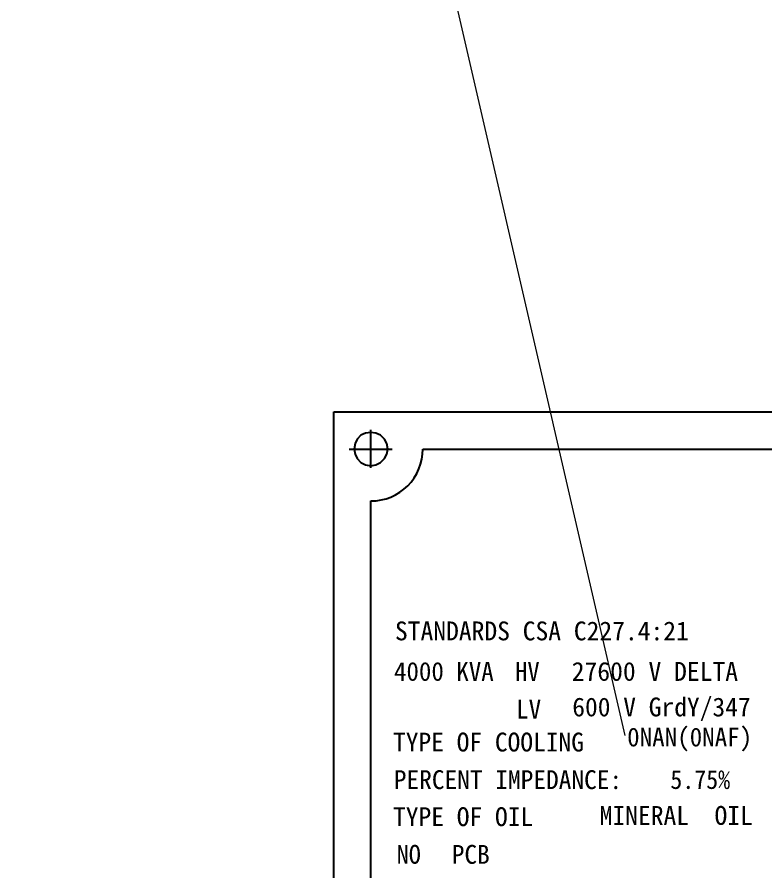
# Model space of a CAD drawing. Header units: millimetres. Extents: x 183355 to 194386, y -190559 to -183233.
# Drawn here: x 185734.6 to 185835.3, y -184432.6 to -184317.7 of the extents above; entities that cross this region are included whole.
import ezdxf

# ---------------------------------------------------------------- set-up
doc = ezdxf.new("R2010")
doc.units = ezdxf.units.MM
doc.header["$LTSCALE"] = 13
doc.layers.add('2', color=3, linetype='Continuous')
doc.layers.add('PDF_Geometry', color=7, linetype='Continuous')
doc.layers.add('铁心', color=3, linetype='Continuous', lineweight=0)
doc.styles.add('PDF FangSong', font='simfang.ttf')

msp = doc.modelspace()

# ---------------------------------------------------------------- linework, layer by layer
at = {"layer": 'PDF_Geometry', "lineweight": 25}
for points in [[(185777.205, -184370.762), (185927.226, -184370.762), (185927.226, -184545.777), (185777.205, -184545.777), (185777.205, -184370.762)], [(185782.203, -184378.288), (185782.203, -184373.177)], [(185784.45, -184375.76), (185784.338, -184375.03), (185784.001, -184374.412), (185783.495, -184373.907), (185782.877, -184373.626), (185782.203, -184373.514), (185781.473, -184373.626), (185780.855, -184373.907), (185780.35, -184374.412), (185780.069, -184375.03), (185779.957, -184375.76), (185780.069, -184376.434), (185780.35, -184377.052), (185780.855, -184377.558), (185781.473, -184377.895), (185782.203, -184378.007), (185782.877, -184377.895), (185783.495, -184377.558), (185784.001, -184377.052), (185784.338, -184376.434), (185784.45, -184375.76)], [(185779.283, -184375.76), (185785.068, -184375.76)], [(185779.62, -184375.76), (185784.731, -184375.76)], [(185789.168, -184375.76), (185915.206, -184375.76)], [(185782.203, -184533.757), (185782.203, -184382.725)]]:
    msp.add_lwpolyline(points, dxfattribs=at)
msp.add_arc((185782.237, -184375.815), 6.925, 269.71884, 0.45049, dxfattribs=at)
at = {"layer": '铁心'}
msp.add_lwpolyline([(185816.416, -184414.261), (185668.444, -183773.326), (185668.444, -183773.326)], dxfattribs=at)

# ---------------------------------------------------------------- texts
at = {"layer": '2', "linetype": 'Continuous', "char_height": 2.53409, "attachment_point": 7, "style": 'PDF FangSong'}
for s, insert in [('{\\W0.9969;STANDARDS CSA C227.4:21}', (185785.433, -184401.524)), ('{\\W0.9728;4000 KVA}', (185785.299, -184406.969)), ('\\W0.950748;HV', (185801.607, -184406.94)), ('{\\W0.9983;27600 V DELTA}', (185809.21, -184406.969)), ('\\W0.979087;LV', (185801.723, -184411.994)), ('{\\W0.9944;600 V GrdY/347}', (185809.282, -184412.327)), ('{\\W0.9759;0NAN(0NAF)}', (185816.667, -184416.425)), ('\\W0.993250;TYPE OF COOLING', (185785.172, -184416.468)), ('\\W0.990022;PERCENT IMPEDANCE:', (185785.273, -184421.522)), ('{\\W0.9335;5.75%}', (185822.474, -184421.507)), ('{\\W0.9956;MINERAL  OIL}', (185812.975, -184426.336)), ('\\W0.994479;TYPE OF OIL', (185785.172, -184426.503)), ('\\W0.943330;NO', (185785.664, -184431.557)), ('\\W0.986198;PCB', (185793.078, -184431.571))]:
    msp.add_mtext(s, dxfattribs=dict(at, insert=insert))

doc.saveas('drawing.dxf')
